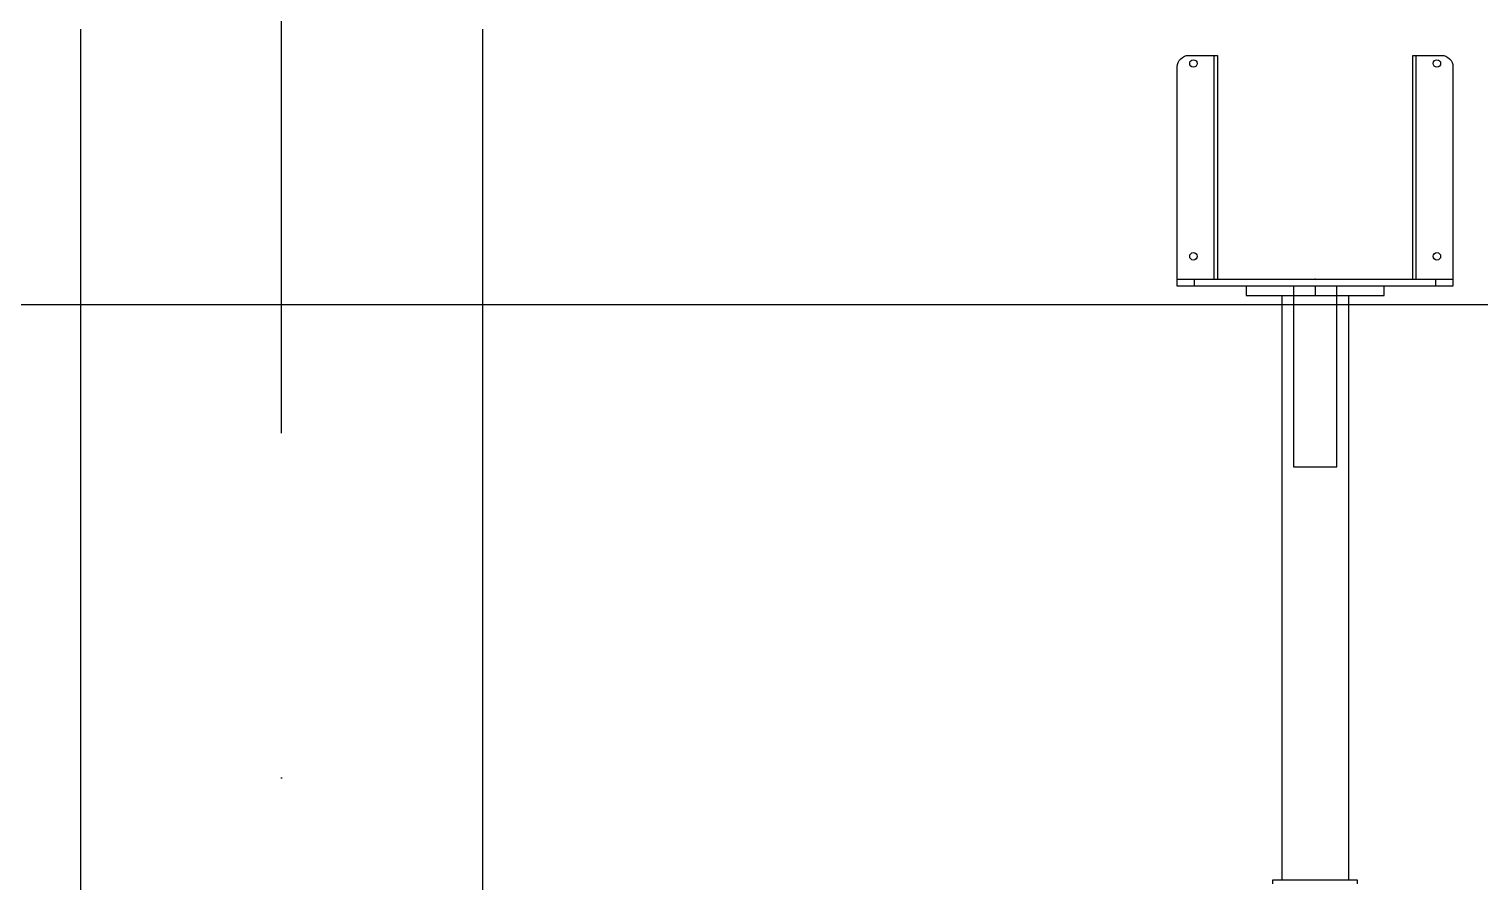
# Model space of a CAD drawing. Header units: millimetres. Extents: x 1924 to 471109, y -30014 to 109986.
# Drawn here: x 443725 to 444988, y 30600 to 31343 of the extents above; entities that cross this region are included whole.
import ezdxf

# ---------------------------------------------------------------- set-up
doc = ezdxf.new("R2010")
doc.units = ezdxf.units.MM
doc.header["$LTSCALE"] = 100
doc.linetypes.add('104', pattern=[4, 2, -2])
doc.linetypes.add('ACAD_ISO10W100', pattern=[18, 12, -3, 0, -3])
doc.layers.add('D NOSNIKY', color=7, linetype='Continuous', true_color=0x994d4d)
for name, color, linetype, plot in [('osy objektu', 130, 'ACAD_ISO10W100', False), ('PERI_HELPLINE', 140, 'Continuous', False), ('PERI_HIDDEN', 30, '104', False)]:
    doc.layers.add(name, color=color, linetype=linetype, plot=plot)
doc.layers.add('rez sloupy', color=90, linetype='Continuous')

msp = doc.modelspace()

# ---------------------------------------------------------------- linework, layer by layer
at = {"color": 0, "linetype": 'ByBlock'}
for p, q in [((444756.915, 31125.112), (444756.915, 31320.112)), ((444932.915, 31125.112), (444932.915, 31320.112)), ((444724.915, 31125.112), (444964.915, 31125.112))]:
    msp.add_line(p, q, dxfattribs=at).dxf.unprotected_set("ltscale", 0)
for p, q in [((444815.915, 31111.112), (444815.915, 30601.612)), ((444873.915, 31111.112), (444873.915, 30601.612))]:
    msp.add_line(p, q, dxfattribs=at)
msp.add_lwpolyline([(444929.915, 31125.112), (444929.915, 31320.112), (444954.915, 31320.112, -0.41421356), (444964.915, 31310.112), (444964.915, 31119.112), (444724.915, 31119.112), (444724.915, 31310.112, -0.41421356), (444734.915, 31320.112), (444759.915, 31320.112), (444759.915, 31125.112)], format="xyb", dxfattribs=at).dxf.unprotected_set("ltscale", 0)
msp.add_lwpolyline([(444904.915, 31119.112), (444784.915, 31119.112), (444784.915, 31111.112), (444904.915, 31111.112)], close=True)
msp.add_lwpolyline([(444881.915, 30598.612), (444881.915, 30601.612), (444807.915, 30601.612), (444807.915, 30598.612)], dxfattribs=at)
for centre in [(444738.915, 31313.112), (444950.915, 31313.112), (444738.915, 31145.112), (444950.915, 31145.112)]:
    msp.add_circle(centre, 3.25, dxfattribs=at).dxf.unprotected_set("ltscale", 0)
at = {"layer": 'D NOSNIKY'}
for p in [(434519.915, 31103.112), (444119.915, 31103.112)]:
    msp.add_line(p, (454139.915, 31103.112), dxfattribs=at)
at = {"layer": 'osy objektu'}
msp.add_line((443944.915, 25590.705), (443944.915, 33927.617), dxfattribs=at)
at = {"layer": 'PERI_HELPLINE'}
for p, q in [((444739.915, 31119.112), (444739.915, 31125.112)), ((444844.915, 31119.112), (444844.915, 31111.112)), ((444949.915, 31119.112), (444949.915, 31125.112))]:
    msp.add_line(p, q, dxfattribs=at)
for p in [(444844.915, 31125.112), (444844.915, 31119.112), (444844.915, 31119.112)]:
    msp.add_point(p, dxfattribs=at)
at = {"layer": 'PERI_HIDDEN'}
msp.add_lwpolyline([(444826.176, 31119.112), (444826.176, 30961.612), (444863.653, 30961.612), (444863.653, 31119.112)], dxfattribs=at)
at = {"layer": 'rez sloupy'}
for p, q in [((443769.915, 31343.112), (443769.915, 28633.112)), ((444119.915, 31343.112), (444119.915, 28633.112))]:
    msp.add_line(p, q, dxfattribs=at)

doc.saveas('drawing.dxf')
